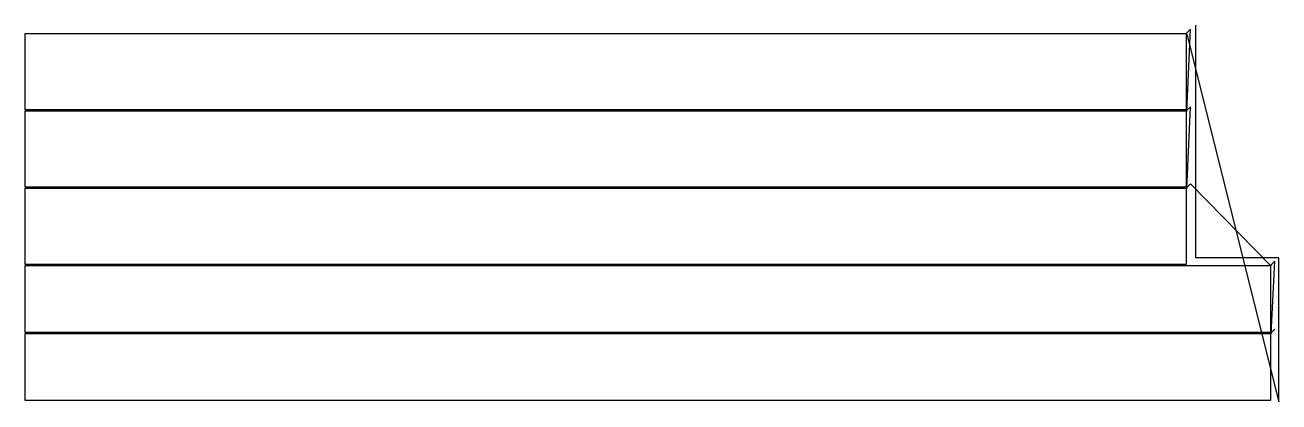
# Model space of a CAD drawing. Header units: metres. Extents: x 8 to 7324, y 0 to 2200.
import ezdxf

# ---------------------------------------------------------------- set-up
doc = ezdxf.new("R2010")
doc.units = ezdxf.units.M

msp = doc.modelspace()

# ---------------------------------------------------------------- linework, layer by layer
at = {"layer": 'TOOL_0'}
for p, q in [((6840.075, 2198.999), (6840.075, 2199.999)), ((6840.075, 842.051), (6840.075, 2198.999)), ((8, 1704.695), (8, 2150.695)), ((8, 2150.695), (6783, 2150.695)), ((6807.749, 2175.443), (6783, 2150.695)), ((6783, 2150.695), (6783, 1704.695)), ((6783, 2150.695), (6786.536, 2147.159)), ((6786.536, 1695.36), (6807.749, 2175.443)), ((6786.536, 2147.159), (7323.934, -0.001)), ((6783, 1704.695), (8, 1704.695)), ((8, 1252.896), (8, 1698.896)), ((8, 1698.896), (6783, 1698.896)), ((6807.749, 1723.644), (6783, 1698.896)), ((6783, 1698.896), (6783, 1252.896)), ((6783, 1698.896), (6786.536, 1695.36)), ((6786.536, 1244.078), (6807.749, 1723.644)), ((6783, 1252.896), (8, 1252.896)), ((8, 801.614), (8, 1247.614)), ((8, 1247.614), (6783, 1247.614)), ((6807.749, 1272.363), (6783, 1247.614)), ((6783, 1247.614), (6783, 801.614)), ((6783, 1247.614), (6786.536, 1244.078)), ((7278.036, 792.912), (6807.749, 1272.363)), ((7323.934, 842.051), (6840.075, 842.051)), ((7299.249, 821.197), (7274.5, 796.448)), ((7278.036, 395.965), (7299.249, 821.197)), ((7323.934, 0.999), (7323.934, 842.051)), ((6783, 801.614), (8, 801.614)), ((8, 404.948), (8, 796.448)), ((8, 796.448), (7274.5, 796.448)), ((7274.5, 796.448), (7274.5, 404.948)), ((7274.5, 796.448), (7278.036, 792.912)), ((7274.5, 404.948), (8, 404.948)), ((8, 8.001), (8, 399.501)), ((8, 399.501), (7274.5, 399.501)), ((7299.249, 424.25), (7274.5, 399.501)), ((7274.5, 399.501), (7274.5, 8.001)), ((7274.5, 399.501), (7278.036, 395.965)), ((7274.5, 8.001), (8, 8.001)), ((7323.934, -0.001), (7323.934, 0.999)), ((7323.934, 0.999), (7323.934, -0.001)), ((7323.934, -0.001), (7323.934, 0.999))]:
    msp.add_line(p, q, dxfattribs=at)

doc.saveas('drawing.dxf')
